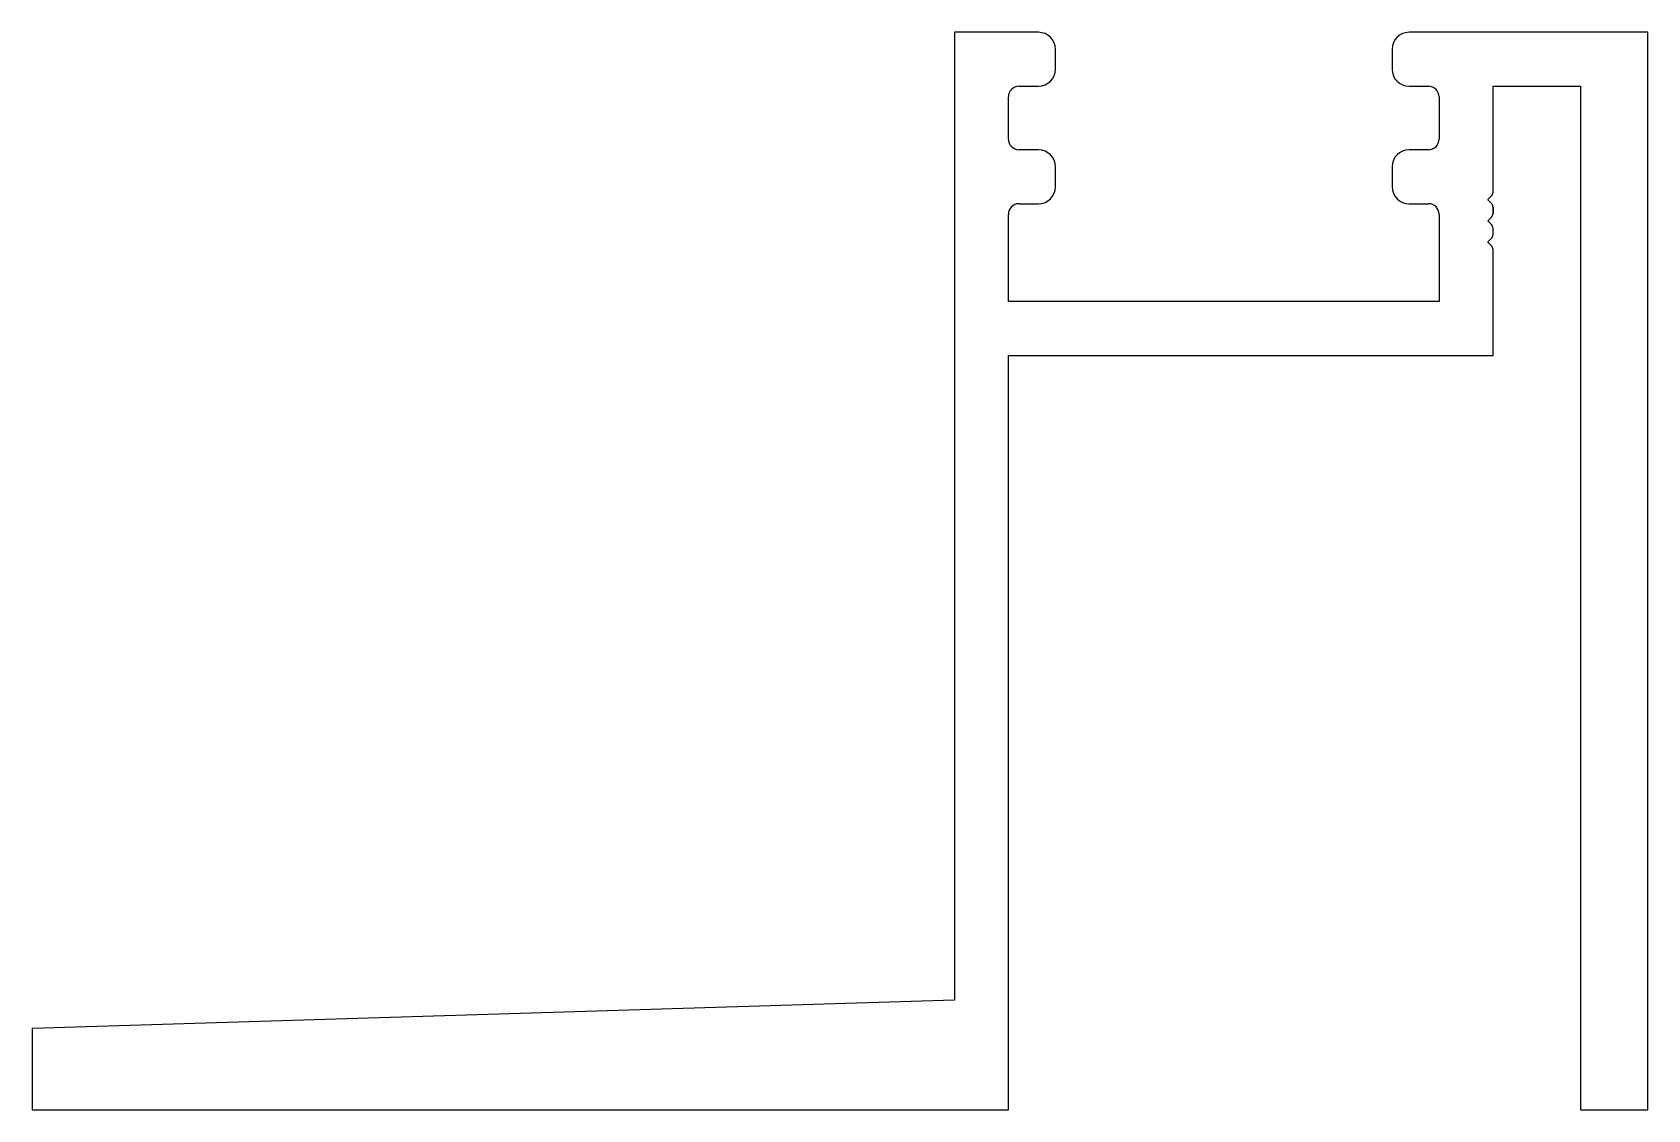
# Model space of a CAD drawing. Header units: inches. Extents: x -46.9 to 29.3, y 3.1 to 53.9.
import ezdxf

# ---------------------------------------------------------------- set-up
doc = ezdxf.new("R2010")
doc.units = ezdxf.units.IN
doc.header["$MEASUREMENT"] = 0

msp = doc.modelspace()

# ---------------------------------------------------------------- linework, layer by layer
at = {"color": 4}
for p, q in [((0.567, 53.895), (-3.393, 53.895)), ((-3.393, 53.895), (-3.393, 8.26)), ((29.304, 53.895), (18.047, 53.895)), ((29.304, 3.095), (29.304, 53.895)), ((1.367, 52.155), (1.367, 53.095)), ((17.247, 53.095), (17.247, 52.155)), ((-0.345, 51.355), (0.567, 51.355)), ((18.047, 51.355), (18.959, 51.355)), ((22.007, 46.359), (22.007, 51.355)), ((22.007, 51.355), (26.129, 51.355)), ((26.129, 51.355), (26.129, 3.095)), ((-0.853, 48.863), (-0.853, 50.847)), ((19.467, 50.847), (19.467, 48.863)), ((0.567, 48.355), (-0.345, 48.355)), ((18.959, 48.355), (18.047, 48.355)), ((18.959, 48.355), (18.959, 48.355)), ((1.367, 46.615), (1.367, 47.555)), ((17.247, 47.555), (17.247, 46.615)), ((-0.345, 45.815), (0.567, 45.815)), ((18.047, 45.815), (18.959, 45.815)), ((21.762, 46.011), (21.934, 46.182)), ((21.934, 45.828), (21.762, 45.999)), ((22.007, 46.359), (22.007, 46.359)), ((22.007, 46.359), (22.007, 46.359)), ((22.007, 46.359), (22.007, 46.359)), ((-0.853, 41.195), (-0.853, 45.307)), ((19.467, 45.307), (19.467, 41.195)), ((21.762, 45.011), (21.934, 45.182)), ((21.934, 44.828), (21.762, 44.999)), ((22.007, 45.359), (22.007, 45.652)), ((22.007, 45.652), (22.007, 45.359)), ((22.007, 45.359), (22.007, 45.652)), ((22.007, 45.652), (22.007, 45.359)), ((22.007, 45.359), (22.007, 45.652)), ((22.007, 44.359), (22.007, 44.652)), ((21.762, 44.011), (21.934, 44.182)), ((21.934, 43.828), (21.762, 44)), ((22.007, 38.655), (22.007, 43.652)), ((22.007, 43.652), (22.007, 43.652)), ((22.007, 43.652), (22.007, 43.652)), ((19.467, 41.195), (-0.853, 41.195)), ((-0.853, 3.095), (-0.853, 38.655)), ((-0.853, 38.655), (22.007, 38.655)), ((-3.393, 8.26), (-46.896, 6.916)), ((-46.896, 6.916), (-46.896, 3.095)), ((-46.896, 3.095), (-0.853, 3.095)), ((26.129, 3.095), (29.304, 3.095))]:
    msp.add_line(p, q, dxfattribs=at)
for centre, radius, start, end in [((0.567, 53.095), 0.8, 0, 90), ((18.047, 53.095), 0.8, 90, 180), ((0.567, 52.155), 0.8, 270, 360), ((18.047, 52.155), 0.8, 180, 270), ((-0.345, 50.847), 0.508, 90, 180), ((18.959, 50.847), 0.508, 360, 90), ((-0.345, 48.863), 0.508, 180, 270), ((18.959, 48.863), 0.508, 270, 0), ((0.567, 47.555), 0.8, 0, 90), ((18.047, 47.555), 0.8, 90, 180), ((0.567, 46.615), 0.8, 270, 360), ((18.047, 46.615), 0.8, 180, 270), ((-0.345, 45.307), 0.508, 90, 180), ((18.959, 45.307), 0.508, 360, 90), ((21.768, 46.005), 0.008, 135, 225), ((21.757, 46.359), 0.25, 315, 360), ((21.757, 45.652), 0.25, 0, 45), ((21.768, 45.005), 0.008, 135, 225), ((21.757, 45.359), 0.25, 315, 360), ((21.757, 44.652), 0.25, 360, 45), ((21.757, 44.359), 0.25, 315, 360), ((21.768, 44.005), 0.008, 135, 225), ((21.757, 43.652), 0.25, 0, 45)]:
    msp.add_arc(centre, radius, start, end, dxfattribs=at)

doc.saveas('drawing.dxf')
